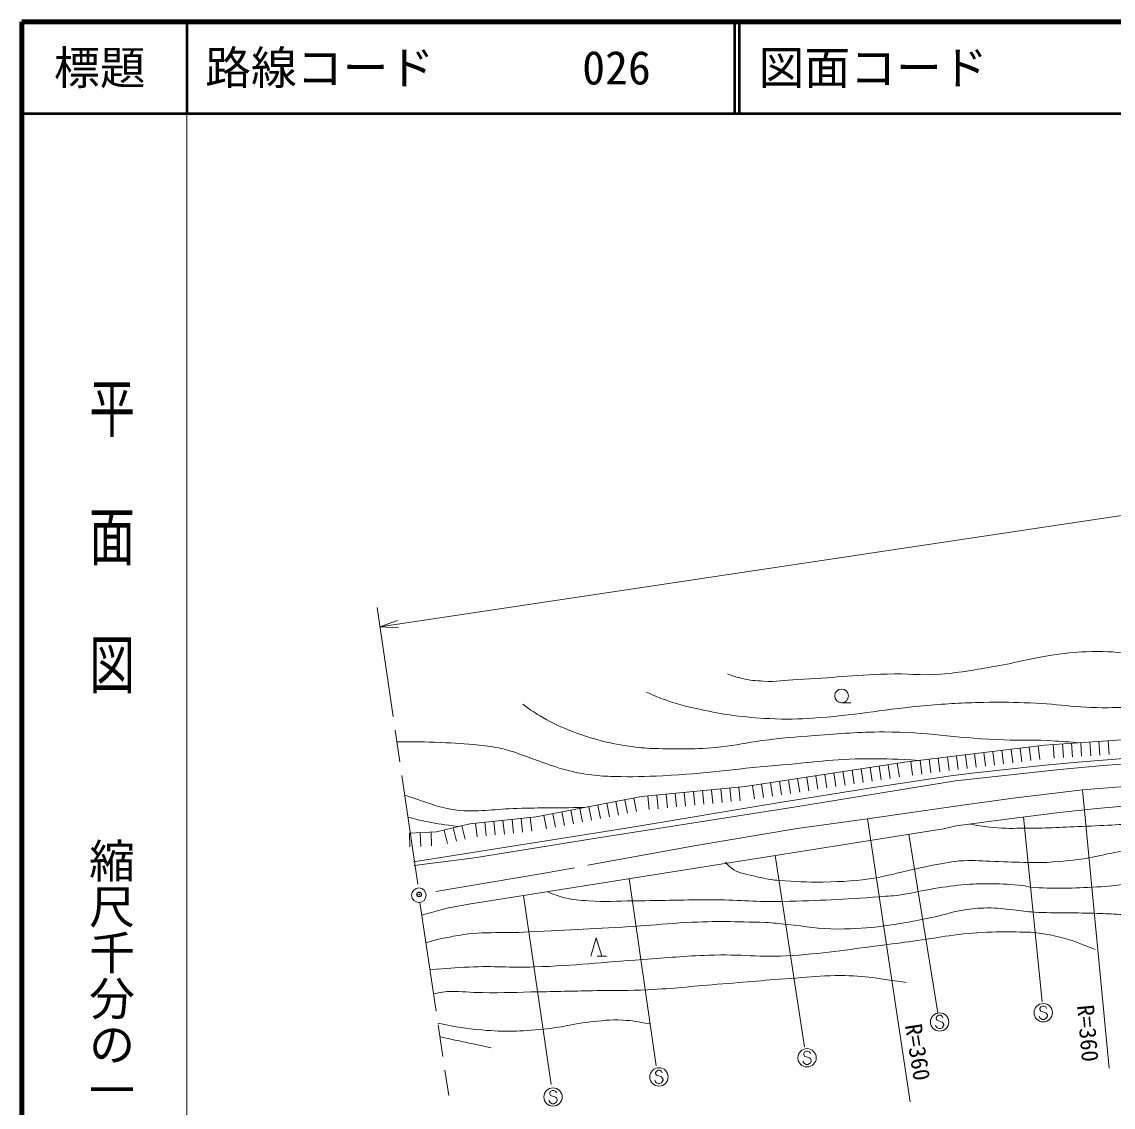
# Model space of a CAD drawing. Units: millimetres, scale not verified. Extents: x 40000 to 680000, y 20000 to 380000.
# Drawn here: x 40000 to 159072, y 261623 to 380000 of the extents above; entities that cross this region are included whole.
import ezdxf
from ezdxf.enums import TextEntityAlignment as Align

# ---------------------------------------------------------------- set-up
doc = ezdxf.new("R2010")
doc.units = ezdxf.units.MM
doc.header["$LTSCALE"] = 1000
doc.header["$PDMODE"] = 32
doc.header["$PDSIZE"] = 500
doc.linetypes.add('CHAIN', pattern=[18.5, 12, -1.5, 3.5, -1.5])
for name, color, linetype, lineweight in [('M-BGD', 7, 'Continuous', 13), ('M-BMK', 2, 'CHAIN', 13), ('M-BMK-SRVR', 3, 'Continuous', 13), ('M-STR-HTXT', 7, 'Continuous', 13), ('M-STR-STRC', 7, 'Continuous', 13), ('M-TTL', 2, 'Continuous', 140), ('M-TTL-BAND', 7, 'Continuous', 13), ('M-TTL-LINE', 7, 'Continuous', 50)]:
    doc.layers.add(name, color=color, linetype=linetype, lineweight=lineweight)
doc.layers.add('M-OTRS', color=6, linetype='Continuous')
doc.layers.add('M-TTL-TXT', color=7, linetype='Continuous')
doc.styles.add('@ＭＳ ゴシック', font='')
doc.styles.add('ＭＳ ゴシック', font='')
doc.styles.get('@ＭＳ ゴシック').set_extended_font_data('@MS Gothic')
doc.styles.get('ＭＳ ゴシック').set_extended_font_data('MS Gothic')

msp = doc.modelspace()

# ---------------------------------------------------------------- linework, layer by layer
at = {"layer": 'M-BGD'}
for p, q in [((129449, 305721), (130449, 305721)), ((153534, 301253), (153636, 299756)), ((154532, 301320), (154633, 299824)), ((155530, 301388), (155631, 299891)), ((156527, 301456), (156629, 299959)), ((157525, 301523), (157626, 300027)), ((158523, 301591), (158624, 300094)), ((143955, 300180), (144139, 298691)), ((144948, 300302), (145131, 298814)), ((145940, 300425), (146124, 298936)), ((146933, 300547), (147116, 299058)), ((147925, 300669), (148109, 299180)), ((148918, 300791), (149101, 299303)), ((149910, 300914), (150094, 299425)), ((150903, 301036), (151086, 299547)), ((152536, 301185), (152638, 299689)), ((134534, 298969), (134758, 297486)), ((135522, 299119), (135747, 297636)), ((137008, 299324), (137191, 297835)), ((138000, 299447), (138184, 297958)), ((138993, 299569), (139176, 298080)), ((139985, 299691), (140169, 298202)), ((140978, 299813), (141161, 298325)), ((141970, 299936), (142154, 298447)), ((142963, 300058), (143146, 298569)), ((126624, 297772), (126848, 296289)), ((127612, 297921), (127837, 296438)), ((128601, 298071), (128826, 296588)), ((129590, 298221), (129814, 296738)), ((130579, 298370), (130803, 296887)), ((131567, 298520), (131792, 297037)), ((132556, 298670), (132781, 297187)), ((133545, 298819), (133769, 297336)), ((118245, 296539), (118391, 295046)), ((119703, 296724), (119927, 295241)), ((120691, 296874), (120916, 295391)), ((121680, 297023), (121905, 295540)), ((122669, 297173), (122893, 295690)), ((123658, 297323), (123882, 295840)), ((124646, 297472), (124871, 295989)), ((125635, 297622), (125859, 296139)), ((106781, 295337), (107065, 293864)), ((108292, 295565), (108438, 294073)), ((109288, 295663), (109434, 294170)), ((110283, 295760), (110429, 294267)), ((111278, 295858), (111424, 294365)), ((112273, 295955), (112419, 294462)), ((113269, 296052), (113415, 294559)), ((114264, 296150), (114410, 294657)), ((115259, 296247), (115405, 294754)), ((116254, 296344), (116400, 294851)), ((117250, 296442), (117396, 294949)), ((100889, 294201), (101173, 292728)), ((101871, 294391), (102155, 292918)), ((102853, 294580), (103137, 293107)), ((103835, 294769), (104119, 293296)), ((104817, 294959), (105101, 293486)), ((105799, 295148), (106083, 293675)), ((93487, 293008), (93642, 291516)), ((94482, 293111), (94637, 291619)), ((95477, 293214), (95632, 291723)), ((96962, 293444), (97246, 291971)), ((97944, 293633), (98228, 292161)), ((98926, 293823), (99210, 292350)), ((99908, 294012), (100191, 292539)), ((86082, 291851), (86436, 290393)), ((87054, 292087), (87408, 290629)), ((88025, 292323), (88379, 290865)), ((89509, 292594), (89664, 291102)), ((90503, 292698), (90658, 291206)), ((91498, 292801), (91653, 291309)), ((92493, 292904), (92648, 291412)), ((82283, 291516), (82349, 290018)), ((83464, 291568), (83530, 290069)), ((84646, 291619), (84711, 290121)), ((102081, 278095), (102681, 280095)), ((102681, 280095), (103281, 278095)), ((102781, 278095), (103781, 278095))]:
    msp.add_line(p, q, dxfattribs=at)
for points in [[(82283, 291516), (85236, 291645), (88871, 292528), (96114, 293281), (107628, 295501), (118909, 296604), (136316, 299239), (151595, 301121), (168444, 302264), (172053, 301069)], [(82751, 288393), (105930, 292054), (122711, 294865), (132458, 296399), (141357, 297762), (143688, 298061), (151656, 298915), (155215, 299257), (161149, 299728), (164666, 299901), (166277, 299945), (169625, 299947), (172809, 299862)], [(160980, 299092), (157971, 298878), (153267, 298450), (141867, 297212), (124238, 294358), (102668, 290949), (89403, 288819), (82811, 287996)], [(83623, 282576), (86568, 283349), (88984, 283818), (140557, 291998), (141955, 292296), (148015, 293106), (153525, 293788), (157339, 294215), (162594, 294686), (165137, 294858), (168231, 294945), (171070, 294905), (172893, 294822), (174588, 294696), (176241, 294528), (178488, 294233), (181413, 293769), (184592, 293178), (186330, 292798), (194978, 290051), (207018, 286458), (211469, 284936), (226309, 278506)]]:
    msp.add_lwpolyline(points, dxfattribs=at)
msp.add_circle((129449, 306471), 750, dxfattribs=at)
for points, knots in [([(116978, 308889), (117707, 308613), (117948, 308537), (118589, 308382), (119481, 308165), (120005, 308148), (120920, 308087), (122376, 307990), (123194, 308181), (124650, 308260), (128459, 308466), (130586, 308717), (134398, 308861), (136692, 308948), (137987, 308676), (140275, 308860), (142630, 309050), (143935, 309317), (146264, 309718), (148657, 310131), (149965, 310548), (152366, 310910), (153847, 311134), (154684, 311250), (156180, 311295), (157969, 311349), (158984, 311322), (160758, 311087), (163238, 310758), (164542, 310126), (166989, 309608), (168489, 309291), (169320, 309026), (170847, 308891), (171919, 308796), (172531, 308790), (173602, 308893), (175685, 309094), (176847, 309287), (178899, 309703), (180020, 309930), (180605, 310265), (181738, 310426), (182280, 310503), (182590, 310531), (183136, 310512), (183691, 310492), (184001, 310410), (184535, 310259), (185056, 310111), (185339, 309980), (185807, 309709), (186618, 309238), (186922, 308759), (187589, 308100), (187739, 307950), (187806, 307849), (187928, 307676), (188536, 306816), (188687, 306213), (189286, 305346), (190067, 304218), (190645, 303687), (191619, 302720), (192435, 301911), (192896, 301449), (193825, 300772), (194649, 300172), (195125, 299844), (196030, 299376), (198893, 297894), (200589, 297243), (203577, 296034), (205386, 295302), (206448, 295016), (208248, 294261), (209816, 293603), (210723, 293287), (212229, 292495), (213203, 291983), (213700, 291610), (214643, 291042), (215521, 290513), (215990, 290176), (216890, 289687), (217971, 289101), (218587, 288783), (219731, 288333), (221339, 287701), (222310, 287542), (223928, 286938), (224672, 286661), (225112, 286540), (225794, 286134), (226601, 285654), (226875, 285341), (227618, 284568)], [0, 0, 0, 0, 1, 1, 1, 2, 2, 2, 3, 3, 3, 4, 4, 4, 5, 5, 5, 6, 6, 6, 7, 7, 7, 8, 8, 8, 9, 9, 9, 10, 10, 10, 11, 11, 11, 12, 12, 12, 13, 13, 13, 14, 14, 14, 15, 15, 15, 16, 16, 16, 17, 17, 17, 18, 18, 18, 19, 19, 19, 20, 20, 20, 21, 21, 21, 22, 22, 22, 23, 23, 23, 24, 24, 24, 25, 25, 25, 26, 26, 26, 27, 27, 27, 28, 28, 28, 29, 29, 29, 30, 30, 30, 31, 31, 31, 32, 32, 32, 32]), ([(108164, 306890), (109157, 306431), (109469, 306315), (110326, 306002), (111918, 305419), (112864, 305247), (114523, 304903), (115840, 304630), (116580, 304478), (117914, 304312), (119579, 304105), (120519, 304044), (122195, 303977), (124082, 303901), (125144, 303966), (127027, 304108), (131612, 304454), (134143, 305031), (138723, 305432), (141135, 305642), (142491, 305718), (144911, 305776), (146649, 305817), (147624, 305787), (149361, 305737), (152942, 305633), (154934, 305170), (158516, 305194), (161085, 305210), (162520, 305367), (165086, 305496), (168297, 305657), (170097, 305737), (173307, 305926), (174583, 306001), (175293, 306159), (176571, 306141), (177499, 306128), (178025, 306147), (178944, 306016), (179517, 305934), (179841, 305872), (180386, 305678), (181132, 305412), (181565, 305251), (182209, 304789), (183255, 304039), (183578, 303306), (184584, 302503), (185546, 301734), (186057, 301247), (187129, 300640), (190494, 298733), (192565, 298005), (196160, 296579), (198753, 295549), (200283, 295179), (202900, 294211), (204163, 293743), (205096, 293856), (206122, 292984), (206596, 292582), (207036, 292402), (207183, 291798), (207228, 291615), (207255, 291517), (207243, 291318)], [0, 0, 0, 0, 1, 1, 1, 2, 2, 2, 3, 3, 3, 4, 4, 4, 5, 5, 5, 6, 6, 6, 7, 7, 7, 8, 8, 8, 9, 9, 9, 10, 10, 10, 11, 11, 11, 12, 12, 12, 13, 13, 13, 14, 14, 14, 15, 15, 15, 16, 16, 16, 17, 17, 17, 18, 18, 18, 19, 19, 19, 20, 20, 20, 21, 21, 21, 22, 22, 22, 22]), ([(94645, 305565), (95646, 304848), (95961, 304642), (96850, 304126), (98054, 303427), (98775, 303108), (100073, 302602), (101097, 302203), (101679, 301990), (102743, 301715), (104086, 301367), (104845, 301179), (106219, 300997), (107274, 300857), (107868, 300768), (108932, 300745), (111796, 300682), (113416, 300617), (116264, 300920), (118029, 301108), (118995, 301381), (120756, 301602), (123000, 301884), (124264, 302002), (126520, 302158), (129480, 302362), (131139, 302552), (134106, 302546), (138902, 302535), (141564, 301919), (146355, 301708), (148539, 301612), (149767, 301719), (151949, 301601), (153241, 301531), (153669, 301506), (155252, 301369)], [0, 0, 0, 0, 1, 1, 1, 2, 2, 2, 3, 3, 3, 4, 4, 4, 5, 5, 5, 6, 6, 6, 7, 7, 7, 8, 8, 8, 9, 9, 9, 10, 10, 10, 11, 11, 11, 12, 12, 12, 12]), ([(80909, 301469), (83187, 301478), (83808, 301486), (85663, 301404), (87321, 301331), (88252, 301288), (89902, 301111), (90868, 301007), (91412, 300943), (92360, 300731), (93842, 300401), (94609, 299987), (96049, 299505), (97225, 299112), (97864, 298824), (99059, 298490), (100247, 298159), (100929, 298008), (102153, 297857), (103109, 297740), (103650, 297719), (104612, 297690), (106697, 297625), (107868, 297677), (109952, 297779), (114783, 298015), (117464, 298498), (122284, 298891), (126221, 299212), (128421, 299626), (132371, 299620), (134543, 299616), (135310, 299612), (137928, 299438)], [0, 0, 0, 0, 1, 1, 1, 2, 2, 2, 3, 3, 3, 4, 4, 4, 5, 5, 5, 6, 6, 6, 7, 7, 7, 8, 8, 8, 9, 9, 9, 10, 10, 10, 11, 11, 11, 11]), ([(81764, 295651), (82774, 295311), (83031, 295225), (83846, 294960), (84623, 294708), (85043, 294508), (85839, 294326), (86592, 294154), (87018, 294044), (87789, 293989), (90234, 293813), (91610, 294144), (94061, 294206), (96925, 294277), (97844, 294279), (101396, 294299)], [0, 0, 0, 0, 1, 1, 1, 2, 2, 2, 3, 3, 3, 4, 4, 4, 5, 5, 5, 5]), ([(82117, 293254), (83102, 292998), (83380, 292937), (84198, 292766), (85523, 292489), (85985, 292444), (87623, 292225)], [0, 0, 0, 0, 1, 1, 1, 2, 2, 2, 2]), ([(143463, 292497), (144633, 292276), (144988, 292225), (145974, 292125), (147345, 291988), (148122, 292045), (149500, 292047), (152100, 292053), (153555, 292171), (156154, 292265), (158935, 292366), (160491, 292534), (163274, 292552), (165100, 292563), (166125, 292566), (167947, 292448), (169187, 292367), (169881, 292295), (171115, 292150), (172096, 292035), (172650, 291979), (173616, 291771), (179209, 290563), (182151, 289148), (187563, 287290), (190615, 286242), (192330, 285664), (195322, 284456), (195732, 284291), (195960, 284192), (196360, 284003), (196829, 283782), (196982, 283696), (197537, 283392)], [0, 0, 0, 0, 1, 1, 1, 2, 2, 2, 3, 3, 3, 4, 4, 4, 5, 5, 5, 6, 6, 6, 7, 7, 7, 8, 8, 8, 9, 9, 9, 10, 10, 10, 11, 11, 11, 11]), ([(116783, 288333), (117002, 288046), (117126, 287951), (117377, 287740), (118158, 287083), (118853, 287127), (119836, 286852), (120551, 286652), (120963, 286577), (121697, 286461), (122061, 286403), (122266, 286373), (122634, 286346), (124500, 286209), (125552, 286147), (127423, 286180), (129715, 286222), (131009, 286285), (133272, 286651), (134269, 286813), (134811, 286991), (135797, 287210), (137197, 287520), (137971, 287740), (139380, 288006), (140683, 288253), (141414, 288426), (142738, 288508), (144047, 288590), (144784, 288456), (146095, 288421), (147559, 288383), (148378, 288333), (149842, 288318), (150620, 288310), (151058, 288262), (151834, 288320), (153661, 288454), (154690, 288520), (156496, 288832), (157395, 288988), (157887, 289133), (158783, 289306), (160025, 289547), (160722, 289686), (161975, 289860), (163167, 290025), (163839, 290090), (165040, 290163), (166133, 290230), (166752, 290301), (167844, 290215), (169270, 290103), (170068, 289956), (171456, 289607), (173248, 289157), (174218, 288771), (175950, 288128), (177527, 287541), (178337, 287034), (179893, 286393), (182451, 285339), (183890, 284754), (186507, 283856), (189578, 282801), (191462, 282696), (194477, 281489), (197045, 280460), (198269, 279427), (200691, 278092), (203792, 276383), (205538, 275442), (208597, 273660), (209053, 273394), (209301, 273231), (209742, 272940), (211568, 271735), (212433, 270835), (214237, 269596), (215319, 268852), (215882, 268361), (217036, 267733), (219157, 266578), (220504, 266253), (222675, 265195), (225298, 263915), (226155, 263407), (229247, 261640)], [0, 0, 0, 0, 1, 1, 1, 2, 2, 2, 3, 3, 3, 4, 4, 4, 5, 5, 5, 6, 6, 6, 7, 7, 7, 8, 8, 8, 9, 9, 9, 10, 10, 10, 11, 11, 11, 12, 12, 12, 13, 13, 13, 14, 14, 14, 15, 15, 15, 16, 16, 16, 17, 17, 17, 18, 18, 18, 19, 19, 19, 20, 20, 20, 21, 21, 21, 22, 22, 22, 23, 23, 23, 24, 24, 24, 25, 25, 25, 26, 26, 26, 27, 27, 27, 28, 28, 28, 29, 29, 29, 29]), ([(97321, 285140), (98176, 284772), (98471, 284663), (99240, 284462), (100225, 284205), (100810, 284206), (101826, 284125), (103740, 283972), (104822, 284117), (106742, 284129), (110212, 284150), (112155, 284244), (115625, 284240), (118513, 284236), (120130, 283988), (123017, 284058), (127159, 284158), (129481, 284261), (133612, 284575), (134569, 284648), (135109, 284658), (136057, 284804), (137424, 285015), (138170, 285246), (139536, 285462), (140902, 285677), (141670, 285801), (143049, 285912), (144101, 285997), (144694, 285982), (145749, 285981), (147110, 285980), (147875, 285932), (149228, 285791), (149563, 285756), (149734, 285628), (150069, 285608), (152691, 285449), (154172, 285472), (156795, 285611), (158152, 285683), (158911, 285765), (160263, 285905), (161402, 286024), (162033, 286152), (163170, 286295), (164123, 286414), (164653, 286519), (165611, 286580), (166785, 286656), (167448, 286677), (168622, 286606), (169883, 286530), (170606, 286566), (171840, 286302), (177518, 285086), (180190, 282786), (185492, 280422), (186601, 279927), (187170, 279535), (188291, 279068), (190201, 278271), (191295, 277882), (193251, 277207), (195701, 276362), (197135, 276071), (199568, 275178), (200270, 274920), (200642, 274718), (201306, 274374), (203896, 273032), (204869, 271515), (207371, 270014), (207892, 269701), (208193, 269541), (208727, 269252), (210206, 268452), (210750, 268254), (212628, 267433)], [0, 0, 0, 0, 1, 1, 1, 2, 2, 2, 3, 3, 3, 4, 4, 4, 5, 5, 5, 6, 6, 6, 7, 7, 7, 8, 8, 8, 9, 9, 9, 10, 10, 10, 11, 11, 11, 12, 12, 12, 13, 13, 13, 14, 14, 14, 15, 15, 15, 16, 16, 16, 17, 17, 17, 18, 18, 18, 19, 19, 19, 20, 20, 20, 21, 21, 21, 22, 22, 22, 23, 23, 23, 24, 24, 24, 25, 25, 25, 26, 26, 26, 26]), ([(84075, 279557), (85445, 279956), (85897, 280027), (87079, 280256), (90254, 280870), (92115, 280549), (95344, 280729), (99962, 280987), (102552, 281072), (107168, 281374), (109255, 281511), (110420, 281651), (112508, 281760), (115866, 281936), (117756, 281862), (121117, 281765), (122045, 281738), (122560, 281640), (123485, 281557), (125655, 281365), (126860, 281037), (129038, 281053), (131012, 281068), (132124, 281134), (134081, 281397), (136276, 281691), (137492, 281952), (139661, 282400), (140857, 282648), (141498, 282934), (142707, 283116), (143743, 283272), (144331, 283335), (145378, 283352), (146476, 283370), (147088, 283240), (148182, 283145), (149082, 283066), (149579, 282940), (150482, 282894), (153029, 282763), (154460, 282848), (157009, 282772), (157986, 282743), (158533, 282709), (159510, 282660), (160271, 282623), (160700, 282639), (161457, 282556), (162489, 282444), (163061, 282319), (164079, 282115), (165285, 281873), (165954, 281705), (167143, 281388), (167799, 281213), (168161, 281089), (168804, 280869), (169893, 280496), (170251, 280318), (171530, 279752)], [0, 0, 0, 0, 1, 1, 1, 2, 2, 2, 3, 3, 3, 4, 4, 4, 5, 5, 5, 6, 6, 6, 7, 7, 7, 8, 8, 8, 9, 9, 9, 10, 10, 10, 11, 11, 11, 12, 12, 12, 13, 13, 13, 14, 14, 14, 15, 15, 15, 16, 16, 16, 17, 17, 17, 18, 18, 18, 19, 19, 19, 20, 20, 20, 20]), ([(84518, 276602), (86566, 276795), (87137, 276827), (88820, 276909), (91598, 277044), (93161, 276818), (95940, 276915), (100567, 277076), (103145, 277418), (107764, 277730), (110578, 277920), (112151, 278106), (114969, 278202), (118510, 278322), (120504, 277940), (124039, 278167), (128113, 278429), (130371, 278860), (134422, 279363), (135909, 279547), (136740, 279659), (138224, 279868), (139565, 280056), (140307, 280227), (141651, 280387), (143275, 280580), (144190, 280676), (145825, 280727), (147237, 280771), (148030, 280745), (149442, 280710), (149949, 280697), (150235, 280703), (150738, 280647), (151490, 280564), (151906, 280467), (152646, 280310), (154438, 279929), (155056, 279616), (157097, 278830)], [0, 0, 0, 0, 1, 1, 1, 2, 2, 2, 3, 3, 3, 4, 4, 4, 5, 5, 5, 6, 6, 6, 7, 7, 7, 8, 8, 8, 9, 9, 9, 10, 10, 10, 11, 11, 11, 12, 12, 12, 13, 13, 13, 13]), ([(84909, 273992), (85249, 274063), (85346, 274080), (85628, 274124), (86045, 274189), (86281, 274230), (86703, 274237), (88094, 274261), (88872, 274136), (90263, 274113), (92647, 274074), (93983, 274161), (96366, 274203), (98850, 274246), (100240, 274289), (102724, 274335), (104892, 274376), (106109, 274321), (108276, 274425), (111245, 274566), (112899, 274789), (115862, 275024), (119222, 275291), (121103, 275468), (124465, 275709), (126136, 275829), (127071, 275945), (128745, 275967), (131783, 276008), (132911, 275745), (136485, 275216)], [0, 0, 0, 0, 1, 1, 1, 2, 2, 2, 3, 3, 3, 4, 4, 4, 5, 5, 5, 6, 6, 6, 7, 7, 7, 8, 8, 8, 9, 9, 9, 10, 10, 10, 10]), ([(85388, 270796), (87586, 270329), (88294, 270220), (90182, 270044), (92819, 269799), (94324, 269908), (96963, 270135), (98883, 270299), (99919, 270711), (101836, 270901), (103272, 271044), (104083, 271201), (105524, 271116), (106692, 271048), (107144, 270974), (108491, 270695)], [0, 0, 0, 0, 1, 1, 1, 2, 2, 2, 3, 3, 3, 4, 4, 4, 5, 5, 5, 5])]:
    msp.add_open_spline(points, degree=3, knots=knots, dxfattribs=at)
msp.add_open_spline([(85611, 269302), (88406, 268699), (88406, 268699), (91201, 268095)], degree=3, dxfattribs=at)
at = {"layer": 'M-BMK'}
for p, q in [((78756, 316113), (83251, 285538)), ((83417, 283947), (86571, 262897))]:
    msp.add_line(p, q, dxfattribs=at)
msp.add_lwpolyline([(181432, 295806), (176555, 296558), (172839, 296891), (168098, 296983), (161250, 296683), (155742, 296224), (148469, 295350), (142886, 294600), (132280, 293075), (124590, 292000), (113567, 290159), (97020, 287143), (84089, 284970)], dxfattribs=at)
at = {"layer": 'M-BMK-SRVR'}
for p, q in [((158620, 265877), (155742, 296224)), ((132280, 293075), (136911, 262202))]:
    msp.add_line(p, q, dxfattribs=at)
msp.add_circle((83322, 284741), 800, dxfattribs=at)
at = {"layer": 'M-OTRS'}
msp.add_point((83353, 284826), dxfattribs=at)
at = {"layer": 'M-STR-HTXT'}
for q in [(171304, 327868), (80984, 314699), (81102, 313908)]:
    msp.add_line((79065, 314007), q, dxfattribs=at)
at = {"layer": 'M-STR-STRC'}
for p, q in [((151330, 273104), (149297, 293265)), ((136779, 291398), (139938, 271898)), ((125379, 268186), (122209, 289088)), ((106260, 286558), (109199, 266144)), ((94720, 284727), (97740, 264111)), ((139864, 271549), (139773, 271367)), ((140046, 271640), (139864, 271549)), ((140227, 271640), (140046, 271640)), ((140409, 271549), (140227, 271640)), ((140500, 271367), (140409, 271549)), ((151077, 271379), (150986, 271561)), ((151168, 272561), (151077, 272379)), ((151077, 272379), (151077, 272288)), ((151077, 272288), (151168, 272107)), ((151350, 272652), (151168, 272561)), ((151168, 272107), (151713, 271925)), ((151532, 272652), (151350, 272652)), ((151713, 272561), (151532, 272652)), ((151804, 272379), (151713, 272561)), ((151713, 271925), (151804, 271834)), ((151804, 271834), (151895, 271652)), ((151895, 271561), (151804, 271379)), ((151895, 271652), (151895, 271561)), ((139773, 270367), (139682, 270549)), ((139773, 271367), (139773, 271276)), ((139773, 271276), (139864, 271094)), ((139864, 270276), (139773, 270367)), ((139864, 271094), (140409, 270912)), ((140409, 270912), (140500, 270822)), ((140500, 270367), (140409, 270276)), ((140500, 270822), (140591, 270640)), ((140591, 270549), (140500, 270367)), ((140591, 270640), (140591, 270549)), ((151168, 271288), (151077, 271379)), ((151350, 271198), (151168, 271288)), ((151532, 271198), (151350, 271198)), ((151713, 271288), (151532, 271198)), ((151804, 271379), (151713, 271288)), ((140046, 270185), (139864, 270276)), ((140227, 270185), (140046, 270185)), ((140409, 270276), (140227, 270185)), ((125397, 267642), (125306, 267460)), ((125306, 267460), (125306, 267369)), ((125306, 267369), (125397, 267187)), ((125579, 267733), (125397, 267642)), ((125397, 267187), (125943, 267005)), ((125761, 267733), (125579, 267733)), ((125943, 267642), (125761, 267733)), ((126034, 267460), (125943, 267642)), ((125943, 267005), (126034, 266914)), ((126034, 266914), (126124, 266733)), ((126124, 266733), (126124, 266642)), ((109241, 265559), (109150, 265377)), ((109423, 265650), (109241, 265559)), ((109605, 265650), (109423, 265650)), ((109787, 265559), (109605, 265650)), ((109878, 265377), (109787, 265559)), ((125306, 266460), (125215, 266642)), ((125397, 266369), (125306, 266460)), ((125579, 266278), (125397, 266369)), ((125761, 266278), (125579, 266278)), ((125943, 266369), (125761, 266278)), ((126034, 266460), (125943, 266369)), ((126124, 266642), (126034, 266460)), ((109150, 264377), (109060, 264559)), ((109150, 265377), (109150, 265287)), ((109150, 265287), (109241, 265105)), ((109241, 264287), (109150, 264377)), ((109241, 265105), (109787, 264923)), ((109787, 264923), (109878, 264832)), ((109878, 264377), (109787, 264287)), ((109878, 264832), (109969, 264650)), ((109969, 264559), (109878, 264377)), ((109969, 264650), (109969, 264559)), ((97684, 263366), (97593, 263184)), ((97593, 263184), (97593, 263093)), ((97866, 263457), (97684, 263366)), ((98048, 263457), (97866, 263457)), ((98230, 263366), (98048, 263457)), ((98320, 263184), (98230, 263366)), ((109423, 264196), (109241, 264287)), ((109605, 264196), (109423, 264196)), ((109787, 264287), (109605, 264196)), ((97593, 262184), (97502, 262366)), ((97593, 263093), (97684, 262911)), ((97684, 262093), (97593, 262184)), ((97684, 262911), (98230, 262730)), ((97866, 262002), (97684, 262093)), ((98048, 262002), (97866, 262002)), ((98230, 262093), (98048, 262002)), ((98230, 262730), (98320, 262639)), ((98320, 262184), (98230, 262093)), ((98320, 262639), (98411, 262457)), ((98411, 262366), (98320, 262184)), ((98411, 262457), (98411, 262366))]:
    msp.add_line(p, q, dxfattribs=at)
for centre in [(151441, 271925), (140137, 270912), (125670, 267005), (109514, 264923), (97957, 262730)]:
    msp.add_circle(centre, 1000, dxfattribs=at)
at = {"layer": 'M-TTL'}
for p, q in [((40000, 380000), (40000, 20000)), ((680000, 380000), (40000, 380000))]:
    msp.add_line(p, q, dxfattribs=at)
at = {"layer": 'M-TTL-BAND'}
msp.add_line((58000, 370000), (58000, 20000), dxfattribs=at)
at = {"layer": 'M-TTL-LINE'}
for p, q in [((58000, 380000), (58000, 370000)), ((117750, 380000), (117750, 370000)), ((118250, 380000), (118250, 370000)), ((40000, 370000), (680000, 370000))]:
    msp.add_line(p, q, dxfattribs=at)

# ---------------------------------------------------------------- texts
at = {"layer": 'M-BMK-SRVR', "style": 'ＭＳ ゴシック'}
for rotation, p in [(275.006, (156051, 272788)), (279.038, (137261, 270698))]:
    msp.add_text('R=360', height=1833, rotation=rotation, dxfattribs=at).set_placement(p, align=Align.MIDDLE_LEFT)
at = {"layer": 'M-TTL-BAND', "style": '@ＭＳ ゴシック', "width": 1.4}
msp.add_text('平  面  図', height=3666, rotation=270, dxfattribs=at).set_placement((49777, 306475), align=Align.MIDDLE_RIGHT)
at = {"layer": 'M-TTL-BAND', "style": '@ＭＳ ゴシック'}
msp.add_text('縮尺千分の一', height=3666, rotation=270, dxfattribs=at).set_placement((49777, 261030), align=Align.MIDDLE_RIGHT)
at = {"layer": 'M-TTL-TXT', "style": 'ＭＳ ゴシック'}
msp.add_text('標題', height=3666, dxfattribs=at).set_placement((48500, 375000), align=Align.MIDDLE_CENTER)
for s, p in [('路線コード', (60000, 375000)), ('026', (101142, 375000)), ('図面コード', (120380, 375000))]:
    msp.add_text(s, height=3666, dxfattribs=at).set_placement(p, align=Align.MIDDLE_LEFT)

doc.saveas('drawing.dxf')
